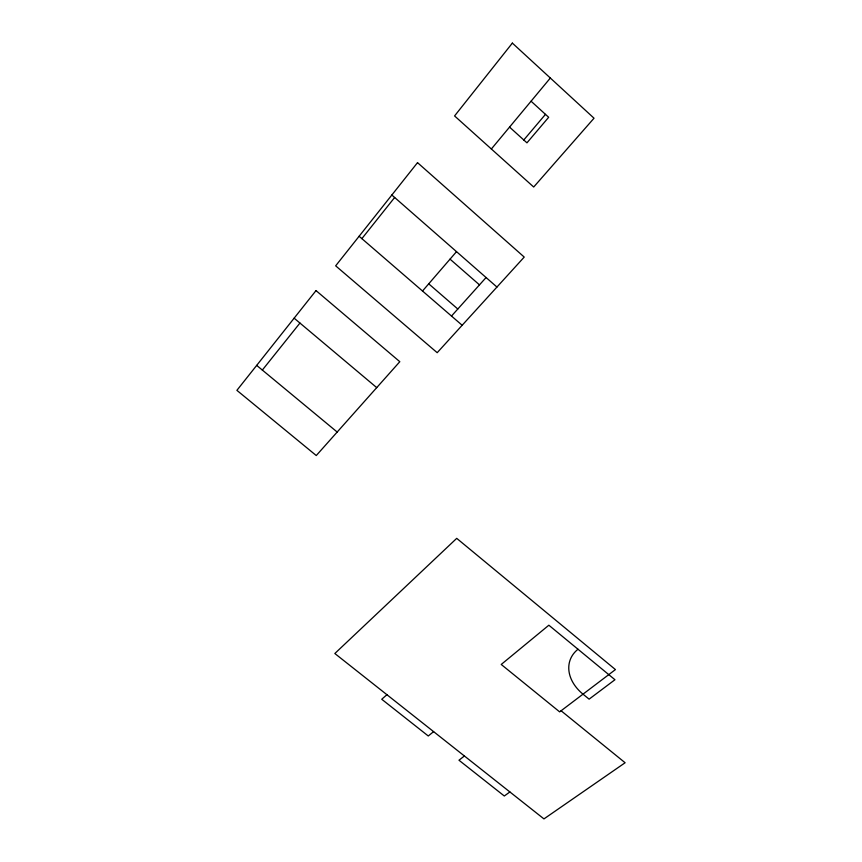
<?xml version="1.0" encoding="UTF-8"?>
<svg xmlns="http://www.w3.org/2000/svg" width="862" height="862" viewBox="0 0 862 862"><rect width="100%" height="100%" fill="white"/><g stroke="black" fill="none" stroke-linecap="round" stroke-linejoin="round"><path stroke-width="1.29" d="M361.878 238.634L394.645 197.484M262.339 370.067L299.944 323.056M491.362 148.986L550.333 78.033M523.784 139.978L545.474 114.355M422.509 291.022L456.515 251.65M451.494 316.052L486.071 277.532M386.93 694.718L381.737 699.254L428.274 735.986L433.608 731.633M464.402 755.985L458.972 760.219L504.302 796.003L509.884 791.952M561.097 710.773L625.112 762.751L543.954 818.9L334.833 653.515L456.72 538.351L615.436 669.58L559.643 711.872L501.221 664.462L548.857 625.209L614.962 679.73L589.112 699.157L583.014 694.169A41.43 30.666 20.2 0 1 578.003 649.248M256.682 365.38L337.182 432.045M294.136 318.175L376.716 387.62M428.726 283.824L457.808 309.016M359.12 236.253L462.161 325.265M450.039 259.15L479.487 284.869M391.833 195.017L496.943 287.046M509.55 127.102L526.951 142.844L548.674 117.275L531.078 101.21M316.02 290.591L236.888 390.346L316.268 455.545L399.806 361.695L316.02 290.591M417.52 162.649L335.663 265.83L437.196 352.698L524.225 257.07L417.52 162.649M512.362 43.1L454.576 115.939L533.697 187.022L594.026 118.213L512.362 43.1"/></g></svg>
